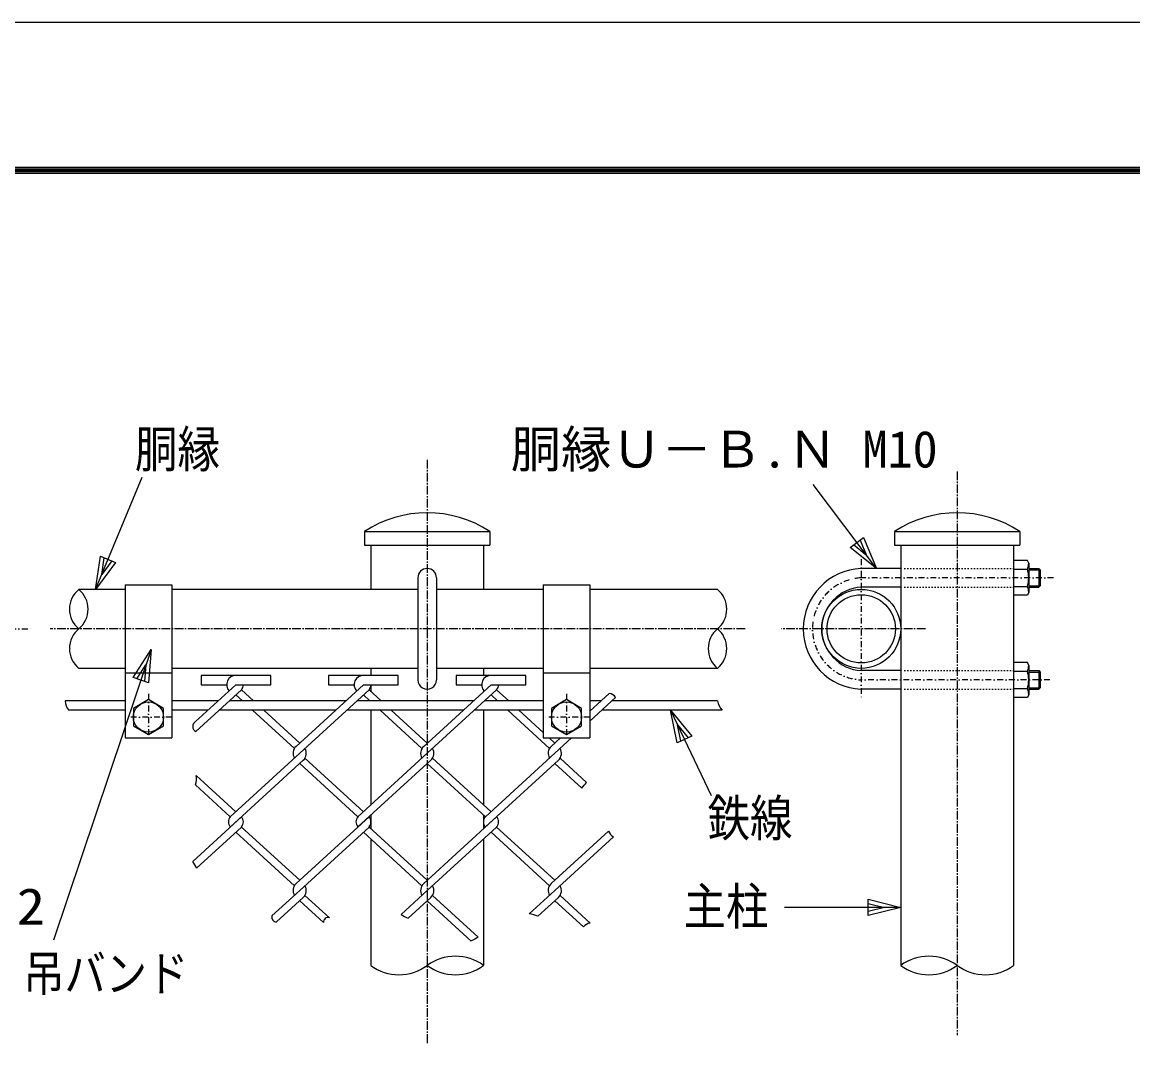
# Model space of a CAD drawing. Units: millimetres, scale not verified. Extents: x -2970 to 2970, y -2100 to 2100.
# Drawn here: x 893 to 1850, y 1205 to 2100 of the extents above; entities that cross this region are included whole.
import ezdxf
from ezdxf.enums import TextEntityAlignment as Align

# ---------------------------------------------------------------- set-up
doc = ezdxf.new("R2010")
doc.units = ezdxf.units.MM
doc.header["$LTSCALE"] = 10
for name, pattern in [('USER1', [1.125, 0.75, -0.125, 0.125, -0.125]), ('USER2', [0.26, 0.01, -0.25]), ('USER3', [1.01, 0.5, -0.25, 0.01, -0.25])]:
    doc.linetypes.add(name, pattern=pattern)
for name, color, linetype, lineweight in [('0-1_1', 7, 'Continuous', 25), ('0-2_0', 7, 'Continuous', 25), ('0-6_WAKU', 7, 'Continuous', 25)]:
    doc.layers.add(name, color=color, linetype=linetype, lineweight=lineweight)
doc.styles.add('ＭＳ ゴシック', font='')
doc.styles.get('ＭＳ ゴシック').set_extended_font_data('MS Gothic')

# ---------------------------------------------------------------- blocks, each defined once
blk = doc.blocks.new('C91')
at = {"layer": '0-1_1', "color": 4}
blk.add_line((15444.5, 18695.2), (15845.4, 19661.7), dxfattribs=at)
blk.add_lwpolyline([(15616.5, 18927), (15444.5, 18695.2), (15487.1, 18980.6)], close=True, dxfattribs=at)
blk.add_lwpolyline([(15584.1, 18940.4), (15498.2, 18824.5), (15519.5, 18967.2)], dxfattribs=at)
blk = doc.blocks.new('C92')
at = {"layer": '0-1_1', "color": 4}
blk.add_line((15923, 18178.6), (15082.5, 15673.6), dxfattribs=at)
blk.add_lwpolyline([(15767.5, 17935.4), (15923, 18178.6), (15900.3, 17890.9)], close=True, dxfattribs=at)
blk.add_lwpolyline([(15800.7, 17924.3), (15878.4, 18045.9), (15867.1, 17902)], dxfattribs=at)
blk = doc.blocks.new('C93')
at = {"layer": '0-1_1', "color": 4}
blk.add_line((22168.3, 18875.2), (21625.2, 19599.4), dxfattribs=at)
blk.add_lwpolyline([(22056.3, 19141.2), (22168.3, 18875.2), (21944.3, 19057.2)], close=True, dxfattribs=at)
blk.add_lwpolyline([(22028.3, 19120.2), (22084.3, 18987.2), (21972.3, 19078.2)], dxfattribs=at)
blk = doc.blocks.new('C94')
at = {"layer": '0-1_1', "color": 4}
blk.add_line((20396.8, 17655.2), (20745.9, 16919.9), dxfattribs=at)
blk.add_lwpolyline([(20453.7, 17372.2), (20396.8, 17655.2), (20580.1, 17432.2)], close=True, dxfattribs=at)
blk.add_lwpolyline([(20485.3, 17387.2), (20456.9, 17528.7), (20548.5, 17417.2)], dxfattribs=at)
blk = doc.blocks.new('C95')
at = {"layer": '0-1_1', "color": 4}
blk.add_line((22378.4, 15955.2), (21378.4, 15955.2), dxfattribs=at)
blk.add_lwpolyline([(22098.4, 16025.2), (22378.4, 15955.2), (22098.4, 15885.2)], close=True, dxfattribs=at)
blk.add_lwpolyline([(22098.4, 15990.2), (22238.4, 15955.2), (22098.4, 15920.2)], dxfattribs=at)

msp = doc.modelspace()

# ---------------------------------------------------------------- linework, layer by layer
at = {"layer": '0-1_1', "color": 4, "linetype": 'USER1'}
for p, q in [((1242.11, 1723), (1242.11, 1220.25)), ((1698.51, 1712.97), (1698.51, 1227.19)), ((1515.91, 1577.32), (917.58, 1577.32)), ((1671.21, 1577.32), (1547.21, 1577.32))]:
    msp.add_line(p, q, dxfattribs=at)
at = {"layer": '0-1_1'}
for p, q in [((1188.11, 1661.32), (1296.11, 1661.32)), ((1188.11, 1661.32), (1188.11, 1649.32)), ((1296.11, 1661.32), (1296.11, 1649.32)), ((1644.51, 1661.32), (1644.51, 1649.32)), ((1188.11, 1649.32), (1296.11, 1649.32)), ((1193.51, 1649.32), (1193.51, 1611.32)), ((1290.71, 1649.32), (1290.71, 1611.32)), ((1644.51, 1649.32), (1752.51, 1649.32)), ((1649.91, 1649.32), (1649.91, 1287.32)), ((1747.11, 1649.32), (1747.11, 1287.32)), ((1758.95, 1636.32), (1747.11, 1636.32)), ((1747.11, 1636.32), (1747.11, 1606.32)), ((1760.11, 1633.82), (1758.95, 1636.32)), ((1649.91, 1629.32), (1615.91, 1629.32)), ((1747.11, 1628.81), (1758.95, 1628.81)), ((1760.11, 1629.32), (1768.91, 1629.32)), ((1768.91, 1629.32), (1768.91, 1613.32)), ((1768.91, 1629.32), (1770.11, 1628.12)), ((1770.11, 1628.12), (1770.11, 1614.52)), ((1234.11, 1621.32), (1234.11, 1533.32)), ((1250.11, 1621.32), (1250.11, 1533.32)), ((982.11, 1611.32), (942.11, 1611.32)), ((982.11, 1615.32), (982.11, 1483.32)), ((982.11, 1615.32), (1022.11, 1615.32)), ((1022.11, 1615.32), (1022.11, 1483.32)), ((1234.11, 1611.32), (1022.11, 1611.32)), ((1342.11, 1611.32), (1250.11, 1611.32)), ((1342.11, 1615.32), (1342.11, 1483.32)), ((1342.11, 1615.32), (1382.11, 1615.32)), ((1382.11, 1615.32), (1382.11, 1483.32)), ((1492.11, 1611.32), (1382.11, 1611.32)), ((1649.91, 1613.32), (1615.91, 1613.32)), ((1747.11, 1613.83), (1758.95, 1613.83)), ((1760.11, 1613.32), (1768.91, 1613.32)), ((1770.11, 1614.52), (1768.91, 1613.32)), ((982.11, 1543.32), (942.11, 1543.32)), ((1234.11, 1543.32), (1022.11, 1543.32)), ((1193.51, 1543.32), (1193.51, 1537.24)), ((1342.11, 1543.32), (1250.11, 1543.32)), ((1290.71, 1543.32), (1290.71, 1537.24)), ((1492.11, 1543.32), (1382.11, 1543.32)), ((1649.91, 1541.32), (1615.91, 1541.32)), ((1758.95, 1548.32), (1747.11, 1548.32)), ((1747.11, 1548.32), (1747.11, 1518.32)), ((1747.11, 1540.81), (1758.95, 1540.81)), ((1760.11, 1545.82), (1758.95, 1548.32)), ((1760.11, 1541.32), (1768.91, 1541.32)), ((1768.91, 1541.32), (1768.91, 1525.32)), ((1768.91, 1541.32), (1770.11, 1540.12)), ((1770.11, 1540.12), (1770.11, 1526.52)), ((982.11, 1539.32), (1022.11, 1539.32)), ((1342.11, 1539.32), (1382.11, 1539.32)), ((1042.75, 1497.49), (1077.41, 1529.24)), ((1042.97, 1488.9), (1082.2, 1524.85)), ((1092.6, 1515.32), (1082.2, 1524.85)), ((1129.26, 1476.1), (1187.25, 1529.24)), ((1132.33, 1470.13), (1192.05, 1524.85)), ((1202.45, 1515.32), (1192.05, 1524.85)), ((1193.51, 1529.24), (1193.51, 1523.51)), ((1239.1, 1476.1), (1297.1, 1529.24)), ((1242.18, 1470.13), (1301.9, 1524.85)), ((1290.71, 1524.44), (1290.71, 1523.38)), ((1312.29, 1515.32), (1301.9, 1524.85)), ((1382.11, 1506.48), (1398.78, 1521.76)), ((1649.91, 1525.32), (1615.91, 1525.32)), ((1747.11, 1525.83), (1758.95, 1525.83)), ((1760.11, 1525.32), (1768.91, 1525.32)), ((1768.91, 1525.32), (1770.11, 1526.52)), ((982.11, 1515.32), (930.41, 1515.32)), ((1062.21, 1515.32), (1022.11, 1515.32)), ((1172.06, 1515.32), (1071.8, 1515.32)), ((1083.01, 1515.32), (1077.41, 1520.45)), ((1281.91, 1515.32), (1181.65, 1515.32)), ((1192.86, 1515.32), (1187.25, 1520.45)), ((1302.7, 1515.32), (1291.5, 1515.32)), ((1302.7, 1515.32), (1297.1, 1520.45)), ((1342.11, 1515.32), (1302.85, 1515.32)), ((1382.11, 1497.69), (1404.36, 1518.08)), ((1391.75, 1515.32), (1382.11, 1515.32)), ((1492.01, 1515.32), (1401.35, 1515.32)), ((982.11, 1507.32), (933.61, 1507.32)), ((1053.48, 1507.32), (1022.11, 1507.32)), ((1163.33, 1507.32), (1063.07, 1507.32)), ((1127.78, 1474.29), (1091.74, 1507.32)), ((1132.33, 1478.91), (1101.33, 1507.32)), ((1273.18, 1507.32), (1172.92, 1507.32)), ((1193.51, 1507.32), (1193.51, 1425.53)), ((1237.63, 1474.29), (1201.59, 1507.32)), ((1242.18, 1478.91), (1211.18, 1507.32)), ((1311.43, 1507.32), (1282.77, 1507.32)), ((1290.71, 1507.32), (1290.71, 1425.66)), ((1342.11, 1507.32), (1311.43, 1507.32)), ((1347.48, 1474.29), (1311.43, 1507.32)), ((1342.11, 1488), (1321.02, 1507.32)), ((1383.02, 1507.32), (1382.11, 1507.32)), ((1496.01, 1507.32), (1392.62, 1507.32)), ((982.11, 1483.32), (1022.11, 1483.32)), ((1342.11, 1483.32), (1382.11, 1483.32)), ((1352.02, 1478.91), (1347.22, 1483.32)), ((1348.95, 1476.1), (1356.83, 1483.32)), ((1352.02, 1470.13), (1366.42, 1483.32)), ((1132.33, 1470.13), (1072.61, 1415.4)), ((1135.4, 1464.15), (1072.63, 1406.63)), ((1136.88, 1465.96), (1187.25, 1419.8)), ((1242.18, 1470.13), (1182.46, 1415.4)), ((1245.25, 1464.15), (1182.48, 1406.63)), ((1246.72, 1465.96), (1297.1, 1419.8)), ((1352.02, 1470.13), (1292.3, 1415.4)), ((1355.1, 1464.15), (1292.32, 1406.63)), ((1356.57, 1465.96), (1379.38, 1445.06)), ((1132.33, 1461.34), (1182.46, 1415.4)), ((1242.18, 1461.34), (1292.3, 1415.4)), ((1352.02, 1461.34), (1375.21, 1440.09)), ((1043.28, 1451.07), (1077.41, 1419.8)), ((1042.62, 1442.88), (1072.61, 1415.4)), ((1040.2, 1376.91), (1082.18, 1415.39)), ((1129.26, 1357.86), (1192.03, 1415.39)), ((1193.51, 1416.74), (1193.51, 1405.28)), ((1239.1, 1357.86), (1301.88, 1415.39)), ((1290.71, 1416.87), (1290.71, 1405.15)), ((1043.43, 1371.08), (1082.2, 1406.61)), ((1132.33, 1360.68), (1082.2, 1406.61)), ((1132.33, 1351.89), (1192.05, 1406.61)), ((1242.18, 1360.68), (1192.05, 1406.61)), ((1242.18, 1351.89), (1301.9, 1406.61)), ((1352.02, 1360.68), (1301.9, 1406.61)), ((1127.78, 1356.06), (1077.41, 1402.22)), ((1237.63, 1356.06), (1187.25, 1402.22)), ((1193.51, 1396.49), (1193.51, 1287.32)), ((1290.71, 1396.36), (1290.71, 1287.32)), ((1347.48, 1356.06), (1297.1, 1402.22)), ((1348.95, 1357.86), (1398.24, 1403.03)), ((1352.02, 1351.89), (1402.56, 1398.2)), ((1132.33, 1351.89), (1108.42, 1329.98)), ((1242.18, 1351.89), (1219.67, 1331.26)), ((1352.02, 1351.89), (1330.08, 1331.78)), ((1135.4, 1345.92), (1112.39, 1324.83)), ((1132.33, 1343.1), (1152.87, 1324.28)), ((1136.88, 1347.72), (1158.01, 1328.36)), ((1245.25, 1345.92), (1225.81, 1328.1)), ((1242.18, 1343.1), (1280.04, 1308.4)), ((1246.72, 1347.72), (1286.1, 1311.65)), ((1355.1, 1345.92), (1337.54, 1329.83)), ((1352.02, 1343.1), (1376.6, 1320.58)), ((1356.57, 1347.72), (1382.57, 1323.9))]:
    msp.add_line(p, q, dxfattribs=at)
at = {"layer": '0-1_1', "color": 4, "linetype": 'USER3'}
for p, q in [((1615.91, 1637.32), (1615.91, 1517.32)), ((1781.42, 1621.32), (1615.91, 1621.32)), ((782.11, 1577.32), (902.11, 1577.32)), ((1778.37, 1533.32), (1615.91, 1533.32)), ((1002.11, 1521.32), (1002.11, 1481.32)), ((1362.11, 1521.32), (1362.11, 1481.32)), ((1022.11, 1501.32), (982.11, 1501.32)), ((1382.11, 1501.32), (1342.11, 1501.32))]:
    msp.add_line(p, q, dxfattribs=at)
at = {"layer": '0-1_1', "linetype": 'USER2'}
for p, q in [((1747.11, 1629.32), (1649.91, 1629.32)), ((1747.11, 1613.32), (1649.91, 1613.32)), ((1747.11, 1541.32), (1649.91, 1541.32)), ((1747.11, 1525.32), (1649.91, 1525.32))]:
    msp.add_line(p, q, dxfattribs=at)
at = {"layer": '0-1_1', "color": 4}
for p, q in [((1760.11, 1628.12), (1770.11, 1628.12)), ((1760.11, 1614.52), (1770.11, 1614.52)), ((1760.11, 1540.12), (1770.11, 1540.12)), ((1760.11, 1526.52), (1770.11, 1526.52))]:
    msp.add_line(p, q, dxfattribs=at)
at = {"layer": '0-1_1'}
for points in [[(1644.51, 1661.32), (1752.51, 1661.32), (1752.51, 1649.32)], [(1760.11, 1633.82), (1760.11, 1608.82), (1758.95, 1606.32), (1747.11, 1606.32)], [(1760.11, 1545.82), (1760.11, 1520.82), (1758.95, 1518.32), (1747.11, 1518.32)], [(1077.41, 1529.24), (1107.41, 1529.24), (1107.41, 1537.24), (1047.41, 1537.24), (1047.41, 1529.24), (1069.41, 1529.24)], [(1187.25, 1529.24), (1217.25, 1529.24), (1217.25, 1537.24), (1157.25, 1537.24), (1157.25, 1529.24), (1179.25, 1529.24)], [(1297.1, 1529.24), (1327.1, 1529.24), (1327.1, 1537.24), (1267.1, 1537.24), (1267.1, 1529.24), (1289.1, 1529.24)]]:
    msp.add_lwpolyline(points, dxfattribs=at)
for points in [[(1002.11, 1516.33), (989.11, 1508.83), (989.11, 1493.81), (1002.11, 1486.31), (1015.11, 1493.81), (1015.11, 1508.83)], [(1362.11, 1516.33), (1349.11, 1508.83), (1349.11, 1493.81), (1362.11, 1486.31), (1375.11, 1493.81), (1375.11, 1508.83)]]:
    msp.add_lwpolyline(points, close=True, dxfattribs=at)
for centre, radius in [((1615.91, 1577.32), 34), ((1615.91, 1577.32), 29.4), ((1002.11, 1501.32), 13), ((1362.11, 1501.32), 13)]:
    msp.add_circle(centre, radius, dxfattribs=at)
for centre, radius, start, end in [((1242.11, 1578.2), 99.12, 56.99119, 123.00881), ((1698.51, 1578.2), 99.12, 56.99119, 123.00881), ((1242.11, 1621.32), 8, 0, 179.99992), ((1617.91, 1577.32), 52, 92.20415, 267.79602), ((1748.68, 1633.82), 11.43, 334.02042, 0), ((1735.21, 1621.32), 24.9, 342.4809, 17.51953), ((1617.91, 1577.32), 36, 93.18465, 266.81534), ((1748.68, 1608.82), 11.43, 0, 25.97959), ((1748.68, 1545.82), 11.43, 334.02042, 0), ((1735.21, 1533.32), 24.9, 342.4809, 17.51953), ((1077.41, 1529.24), 8, 90, 222.49944), ((1187.25, 1529.24), 8, 90, 222.49944), ((1242.11, 1533.32), 8, 179.99992, 0), ((1297.1, 1529.24), 8, 90, 222.49944), ((1077.41, 1529.24), 6.48, 317.50034, 0.00134), ((1187.25, 1529.24), 6.48, 317.50034, 0.00134), ((1297.1, 1529.24), 6.48, 317.50034, 0.00134), ((1748.68, 1520.82), 11.43, 0, 25.97959), ((1134.73, 1470.13), 8.1, 132.49965, 210.96289), ((1129.93, 1470.13), 8.1, 312.49972, 30.96338), ((1244.57, 1470.13), 8.1, 132.49965, 210.96289), ((1239.78, 1470.13), 8.1, 312.49972, 30.96338), ((1354.42, 1470.13), 8.1, 132.49965, 210.96289), ((1349.63, 1470.13), 8.1, 312.50046, 30.96338), ((1077.41, 1411.01), 6.48, 137.49927, 222.50073), ((1077.41, 1411.01), 6.48, 317.50034, 42.50064), ((1187.25, 1411.01), 6.48, 137.49927, 222.50073), ((1187.25, 1411.01), 6.48, 317.50034, 42.50064), ((1297.1, 1411.01), 6.48, 137.49927, 222.50073), ((1297.1, 1411.01), 6.48, 317.50034, 42.50064), ((1134.73, 1351.89), 8.1, 132.49965, 210.96289), ((1129.93, 1351.89), 8.1, 312.49972, 30.96338), ((1244.57, 1351.89), 8.1, 132.49965, 210.96289), ((1239.78, 1351.89), 8.1, 312.49972, 30.96338), ((1354.42, 1351.89), 8.1, 132.49965, 210.96289), ((1349.63, 1351.89), 8.1, 312.50046, 30.96338)]:
    msp.add_arc(centre, radius, start, end, dxfattribs=at)
at = {"layer": '0-1_1', "color": 4, "linetype": 'USER3'}
msp.add_arc((1617.91, 1577.32), 44, 93.18471, 266.81549, dxfattribs=at)
at = {"layer": '0-1_1', "color": 4}
for centre, radius, start, end in [((956.17, 1594.32), 22.06, 129.59811, 230.40164), ((928.04, 1594.32), 22.06, 309.59845, 50.40183), ((1478.04, 1594.32), 22.06, 309.59845, 50.40183), ((956.17, 1560.32), 22.06, 129.59836, 230.40189), ((1506.17, 1560.32), 22.06, 129.59836, 230.40189), ((1478.04, 1560.32), 22.06, 309.59845, 50.40155), ((1398.22, 1514.83), 6.95, 27.90629, 85.40427), ((942.09, 1515.35), 11.68, 180.13562, 223.44576), ((1512.53, 1520.58), 21.19, 194.38356, 218.75253), ((1045.01, 1493.25), 4.8, 118.06312, 244.84357), ((1022.02, 1448.64), 21.4, 344.38525, 6.53146), ((1262.74, 1538.72), 149.59, 318.75189, 321.23639), ((1408.03, 1407.46), 10.75, 204.33786, 239.43012), ((1027.49, 1366.07), 16.7, 17.46577, 40.48211), ((1112.46, 1329), 4.16, 166.37213, 269.05716), ((1235.81, 1355.07), 28.76, 235.85553, 249.65012), ((1321.91, 1285.15), 47.34, 70.71212, 80.06107), ((1156.63, 1324.81), 3.8, 68.83228, 188.02585), ((1384.51, 1313.41), 10.68, 100.51066, 137.80038), ((1393.57, 1103.57), 234.2, 117.31704, 118.99714), ((1266.41, 1254.41), 40.91, 53.55527, 126.44436), ((1674.21, 1254.41), 40.91, 53.55557, 126.44465), ((1217.81, 1320.23), 40.91, 233.55548, 306.44443), ((1266.41, 1320.23), 40.91, 233.55563, 306.44473), ((1674.21, 1320.23), 40.91, 233.55534, 306.44443), ((1722.81, 1320.23), 40.91, 233.55563, 306.44473)]:
    msp.add_arc(centre, radius, start, end, dxfattribs=at)
at = {"layer": '0-6_WAKU', "color": 3}
msp.add_lwpolyline([(-2970, 2100), (2970, 2100), (2970, -2100), (-2970, -2100)], close=True, dxfattribs=at)
at = {"layer": '0-6_WAKU'}
for points in [[(-2770, 1975), (2770, 1975), (2770, -1975), (-2770, -1975)], [(-2768.75, 1973.75), (2768.75, 1973.75), (2768.75, -1973.75), (-2768.75, -1973.75)], [(-2767.5, 1972.5), (2767.5, 1972.5), (2767.5, -1972.5), (-2767.5, -1972.5)], [(-2766.25, 1971.25), (2766.25, 1971.25), (2766.25, -1971.25), (-2766.25, -1971.25)], [(-2765, 1970), (2765, 1970), (2765, -1970), (-2765, -1970)]]:
    msp.add_lwpolyline(points, close=True, dxfattribs=at)

# ---------------------------------------------------------------- block references
at = {"layer": '0-2_0', "xscale": 0.1, "yscale": 0.1}
for name in ['C91', 'C93', 'C92', 'C94', 'C95']:
    msp.add_blockref(name, (-587.93, -258.2), dxfattribs=at)

# ---------------------------------------------------------------- texts
at = {"layer": '0-1_1', "color": 4, "style": 'ＭＳ ゴシック'}
for s, height, width, p in [('胴縁', 31.6, 0.85, (990.43, 1706.9)), ('鉄線', 31.6, 0.85, (1483.49, 1389.03)), ('主柱', 31.6, 0.85, (1462.8, 1313.01)), ('Ｂ.Ｎ M8X32', 31.4, 1.15, (642.71, 1313.13)), ('吊バンド', 30.65, 0.85, (894.28, 1255.93))]:
    msp.add_text(s, height=height, dxfattribs=dict(at, width=width)).set_placement(p, align=Align.BOTTOM_LEFT)
msp.add_text('胴縁Ｕ－Ｂ.Ｎ M10', height=31.73, dxfattribs=at).set_placement((1314.12, 1706.81), align=Align.BOTTOM_LEFT)

doc.saveas('drawing.dxf')
